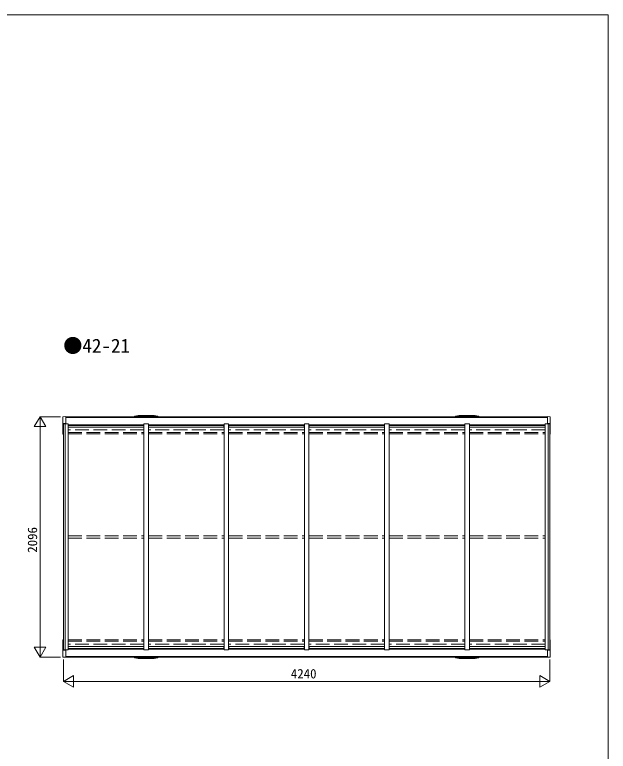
# Model space of a CAD drawing. Units: millimetres, scale not verified. Extents: x -9725 to 10350, y -7066 to 7244.
# Drawn here: x 4723 to 9900, y 698 to 7119 of the extents above; entities that cross this region are included whole.
import ezdxf
from ezdxf.enums import TextEntityAlignment as Align

# ---------------------------------------------------------------- set-up
doc = ezdxf.new("R2010")
doc.units = ezdxf.units.MM
doc.header["$LTSCALE"] = 40
doc.linetypes.add('DASHED3', pattern=[4, 3, -1])
for name, color, linetype, lineweight in [('0-1_USER1', 3, 'Continuous', 18), ('0-2_YKK_ZWAK', 4, 'Continuous', 9), ('0-4_YKK_12', 6, 'Continuous', 9)]:
    doc.layers.add(name, color=color, linetype=linetype, lineweight=lineweight)
doc.layers.add('0-3_YKK_11', color=3, linetype='Continuous')
doc.styles.add('ＭＳ ゴシック', font='')
doc.styles.get('ＭＳ ゴシック').set_extended_font_data('MS Gothic')

msp = doc.modelspace()

# ---------------------------------------------------------------- linework, layer by layer
at = {"layer": '0-1_USER1'}
for q in [(-9599.98, 7118.75), (9900.02, -6131.25)]:
    msp.add_line((9900.02, 7118.75), q, dxfattribs=at)
at = {"layer": '0-2_YKK_ZWAK'}
for p, q in [((5144.23, 3612.98), (5144.23, 3463.4)), ((5169.23, 3615.24), (5145.18, 3613.98)), ((5169.23, 3551.53), (5169.23, 3615.24)), ((9369.23, 3614.26), (5169.23, 3614.26)), ((9369.23, 3607.71), (5169.23, 3607.71)), ((5773.78, 3614.26), (5773.93, 3617.26)), ((5964.51, 3617.26), (5773.93, 3617.26)), ((5939.72, 3625.26), (5798.72, 3625.26)), ((5822.22, 3617.26), (5822.38, 3614.26)), ((5916.22, 3617.26), (5916.06, 3614.26)), ((5971.35, 3620.26), (5939.72, 3625.26)), ((5964.67, 3614.26), (5964.51, 3617.26)), ((5971.67, 3614.26), (5971.35, 3620.26)), ((8573.78, 3614.26), (8573.93, 3617.26)), ((8764.51, 3617.26), (8573.93, 3617.26)), ((8739.72, 3625.26), (8598.72, 3625.26)), ((8622.22, 3617.26), (8622.38, 3614.26)), ((8716.22, 3617.26), (8716.06, 3614.26)), ((8771.36, 3620.26), (8739.72, 3625.26)), ((8764.67, 3614.26), (8764.51, 3617.26)), ((8771.67, 3614.26), (8771.36, 3620.26)), ((9369.22, 3615.25), (9393.27, 3613.99)), ((9369.22, 3551.54), (9369.22, 3615.25)), ((9394.22, 3612.99), (9394.22, 3463.41)), ((5169.23, 3556.01), (5148.23, 3554.63)), ((5148.23, 3554.63), (5148.23, 3462.24)), ((5149.22, 3551.54), (5149.22, 2566.26)), ((5149.22, 3551.54), (5189.11, 3551.54)), ((5162.22, 2566.26), (5162.22, 3551.54)), ((5189.22, 3551.54), (5189.22, 2566.26)), ((5849.22, 3543.66), (5189.22, 3543.66)), ((5848.22, 3538.01), (5190.22, 3538.01)), ((5190.22, 3521.81), (5190.22, 3538.01)), ((5190.22, 3537.46), (5848.22, 3537.46)), ((5848.22, 3521.81), (5848.22, 3538.01)), ((5849.22, 3551.54), (5849.22, 2566.26)), ((5889.22, 3551.54), (5849.22, 3551.54)), ((5889.22, 3551.54), (5889.22, 2566.26)), ((6549.22, 3543.66), (5889.22, 3543.66)), ((6548.22, 3538.01), (5890.22, 3538.01)), ((5890.22, 3521.81), (5890.22, 3538.01)), ((5890.22, 3537.46), (6548.22, 3537.46)), ((6548.22, 3521.81), (6548.22, 3538.01)), ((6549.22, 3551.54), (6549.22, 2566.26)), ((6589.22, 3551.54), (6549.22, 3551.54)), ((6589.22, 3551.54), (6589.22, 2566.26)), ((7249.22, 3543.66), (6589.22, 3543.66)), ((7248.22, 3538.01), (6590.22, 3538.01)), ((6590.22, 3521.81), (6590.22, 3538.01)), ((6590.22, 3537.46), (7248.22, 3537.46)), ((7248.22, 3521.81), (7248.22, 3538.01)), ((7249.22, 3551.54), (7249.22, 2566.26)), ((7289.22, 3551.54), (7249.22, 3551.54)), ((7289.22, 3551.54), (7289.22, 2566.26)), ((7949.22, 3543.66), (7289.22, 3543.66)), ((7948.22, 3538.01), (7290.22, 3538.01)), ((7290.22, 3521.81), (7290.22, 3538.01)), ((7290.22, 3537.46), (7948.22, 3537.46)), ((7948.22, 3521.81), (7948.22, 3538.01)), ((7949.22, 3551.54), (7949.22, 2566.26)), ((7989.22, 3551.54), (7949.22, 3551.54)), ((7989.22, 3551.54), (7989.22, 2566.26)), ((8649.22, 3543.66), (7989.22, 3543.66)), ((8648.22, 3538.01), (7990.22, 3538.01)), ((7990.22, 3521.81), (7990.22, 3538.01)), ((7990.22, 3537.46), (8648.22, 3537.46)), ((8648.22, 3521.81), (8648.22, 3538.01)), ((8649.22, 3551.54), (8649.22, 2566.26)), ((8689.22, 3551.54), (8649.22, 3551.54)), ((8689.22, 3551.54), (8689.22, 2566.26)), ((9349.22, 3543.66), (8689.22, 3543.66)), ((9348.22, 3538.01), (8690.22, 3538.01)), ((8690.22, 3521.81), (8690.22, 3538.01)), ((8690.22, 3537.46), (9348.22, 3537.46)), ((9348.22, 3521.81), (9348.22, 3538.01)), ((9349.22, 3551.54), (9349.22, 2566.26)), ((9389.22, 3551.54), (9349.33, 3551.54)), ((9369.22, 3556.03), (9390.22, 3554.65)), ((9376.22, 2566.26), (9376.22, 3551.54)), ((9389.22, 3551.54), (9389.22, 2566.26)), ((9390.22, 3554.65), (9390.22, 3462.25)), ((5189.22, 3529.13), (5190.22, 3529.13)), ((5190.22, 3521.81), (5848.22, 3521.81)), ((5848.22, 3529.13), (5849.22, 3529.13)), ((5889.22, 3529.13), (5890.22, 3529.13)), ((5890.22, 3521.81), (6548.22, 3521.81)), ((6548.22, 3529.13), (6549.22, 3529.13)), ((6589.22, 3529.13), (6590.22, 3529.13)), ((6590.22, 3521.81), (7248.22, 3521.81)), ((7248.22, 3529.13), (7249.22, 3529.13)), ((7289.22, 3529.13), (7290.22, 3529.13)), ((7290.22, 3521.81), (7948.22, 3521.81)), ((7948.22, 3529.13), (7949.22, 3529.13)), ((7989.22, 3529.13), (7990.22, 3529.13)), ((7990.22, 3521.81), (8648.22, 3521.81)), ((8648.22, 3529.13), (8649.22, 3529.13)), ((8689.22, 3529.13), (8690.22, 3529.13)), ((8690.22, 3521.81), (9348.22, 3521.81)), ((9348.22, 3529.13), (9349.22, 3529.13)), ((5148.23, 3462.24), (5145.18, 3462.4)), ((5149.23, 3464.24), (5148.23, 3464.24)), ((9389.22, 3464.25), (9390.22, 3464.25)), ((9390.22, 3462.25), (9393.27, 3462.41)), ((5149.22, 1580.98), (5149.22, 2566.26)), ((5162.22, 2566.26), (5162.22, 1580.98)), ((5189.22, 1580.98), (5189.22, 2566.26)), ((5849.22, 1580.98), (5849.22, 2566.26)), ((5889.22, 1580.98), (5889.22, 2566.26)), ((6549.22, 1580.98), (6549.22, 2566.26)), ((6589.22, 1580.98), (6589.22, 2566.26)), ((7249.22, 1580.98), (7249.22, 2566.26)), ((7289.22, 1580.98), (7289.22, 2566.26)), ((7949.22, 1580.98), (7949.22, 2566.26)), ((7989.22, 1580.98), (7989.22, 2566.26)), ((8649.22, 1580.98), (8649.22, 2566.26)), ((8689.22, 1580.98), (8689.22, 2566.26)), ((9349.22, 1580.98), (9349.22, 2566.26)), ((9376.22, 2566.26), (9376.22, 1580.98)), ((9389.22, 1580.98), (9389.22, 2566.26)), ((5148.23, 1670.28), (5145.18, 1670.12)), ((5148.23, 1577.88), (5148.23, 1670.28)), ((9390.22, 1670.26), (9393.27, 1670.1)), ((9390.22, 1577.87), (9390.22, 1670.26)), ((5144.23, 1519.54), (5144.23, 1669.12)), ((5149.23, 1668.28), (5148.23, 1668.28)), ((5190.22, 1610.71), (5848.22, 1610.71)), ((5190.22, 1610.71), (5190.22, 1594.51)), ((5848.22, 1610.71), (5848.22, 1594.51)), ((5890.22, 1610.71), (6548.22, 1610.71)), ((5890.22, 1610.71), (5890.22, 1594.51)), ((6548.22, 1610.71), (6548.22, 1594.51)), ((6590.22, 1610.71), (7248.22, 1610.71)), ((6590.22, 1610.71), (6590.22, 1594.51)), ((7248.22, 1610.71), (7248.22, 1594.51)), ((7290.22, 1610.71), (7948.22, 1610.71)), ((7290.22, 1610.71), (7290.22, 1594.51)), ((7948.22, 1610.71), (7948.22, 1594.51)), ((7990.22, 1610.71), (8648.22, 1610.71)), ((7990.22, 1610.71), (7990.22, 1594.51)), ((8648.22, 1610.71), (8648.22, 1594.51)), ((8690.22, 1610.71), (9348.22, 1610.71)), ((8690.22, 1610.71), (8690.22, 1594.51)), ((9348.22, 1610.71), (9348.22, 1594.51)), ((9389.22, 1668.26), (9390.22, 1668.26)), ((9394.22, 1519.52), (9394.22, 1669.11)), ((5169.23, 1576.5), (5148.23, 1577.88)), ((5149.22, 1580.98), (5189.11, 1580.98)), ((5169.23, 1580.99), (5169.23, 1517.28)), ((5189.22, 1603.39), (5190.22, 1603.39)), ((5849.22, 1588.86), (5189.22, 1588.86)), ((5190.22, 1595.05), (5848.22, 1595.05)), ((5848.22, 1594.51), (5190.22, 1594.51)), ((5848.22, 1603.39), (5849.22, 1603.39)), ((5889.22, 1580.98), (5849.22, 1580.98)), ((5889.22, 1603.39), (5890.22, 1603.39)), ((6549.22, 1588.86), (5889.22, 1588.86)), ((5890.22, 1595.05), (6548.22, 1595.05)), ((6548.22, 1594.51), (5890.22, 1594.51)), ((6548.22, 1603.39), (6549.22, 1603.39)), ((6589.22, 1580.98), (6549.22, 1580.98)), ((6589.22, 1603.39), (6590.22, 1603.39)), ((7249.22, 1588.86), (6589.22, 1588.86)), ((6590.22, 1595.05), (7248.22, 1595.05)), ((7248.22, 1594.51), (6590.22, 1594.51)), ((7248.22, 1603.39), (7249.22, 1603.39)), ((7289.22, 1580.98), (7249.22, 1580.98)), ((7289.22, 1603.39), (7290.22, 1603.39)), ((7949.22, 1588.86), (7289.22, 1588.86)), ((7290.22, 1595.05), (7948.22, 1595.05)), ((7948.22, 1594.51), (7290.22, 1594.51)), ((7948.22, 1603.39), (7949.22, 1603.39)), ((7989.22, 1580.98), (7949.22, 1580.98)), ((7989.22, 1603.39), (7990.22, 1603.39)), ((8649.22, 1588.86), (7989.22, 1588.86)), ((7990.22, 1595.05), (8648.22, 1595.05)), ((8648.22, 1594.51), (7990.22, 1594.51)), ((8648.22, 1603.39), (8649.22, 1603.39)), ((8689.22, 1580.98), (8649.22, 1580.98)), ((8689.22, 1603.39), (8690.22, 1603.39)), ((9349.22, 1588.86), (8689.22, 1588.86)), ((8690.22, 1595.05), (9348.22, 1595.05)), ((9348.22, 1594.51), (8690.22, 1594.51)), ((9348.22, 1603.39), (9349.22, 1603.39)), ((9389.22, 1580.98), (9349.33, 1580.98)), ((9369.22, 1580.98), (9369.22, 1517.26)), ((9369.22, 1576.49), (9390.22, 1577.87)), ((5169.23, 1517.28), (5145.18, 1518.54)), ((9369.23, 1524.8), (5169.23, 1524.8)), ((9369.23, 1518.26), (5169.23, 1518.26)), ((5773.78, 1518.26), (5773.93, 1515.26)), ((5964.51, 1515.26), (5773.93, 1515.26)), ((5939.72, 1507.26), (5798.72, 1507.26)), ((5822.22, 1515.26), (5822.38, 1518.26)), ((5916.22, 1515.26), (5916.06, 1518.26)), ((5971.35, 1512.26), (5939.72, 1507.26)), ((5964.67, 1518.26), (5964.51, 1515.26)), ((5971.67, 1518.26), (5971.35, 1512.26)), ((8573.78, 1518.26), (8573.93, 1515.26)), ((8764.51, 1515.26), (8573.93, 1515.26)), ((8739.72, 1507.26), (8598.72, 1507.26)), ((8622.22, 1515.26), (8622.38, 1518.26)), ((8716.22, 1515.26), (8716.06, 1518.26)), ((8771.36, 1512.26), (8739.72, 1507.26)), ((8764.67, 1518.26), (8764.51, 1515.26)), ((8771.67, 1518.26), (8771.36, 1512.26)), ((9369.22, 1517.26), (9393.27, 1518.52))]:
    msp.add_line(p, q, dxfattribs=at)
at = {"layer": '0-2_YKK_ZWAK', "linetype": 'DASHED3'}
for p, q in [((5849.22, 3499.75), (5189.22, 3499.75)), ((5189.22, 3476.02), (5849.22, 3476.02)), ((6549.22, 3499.75), (5889.22, 3499.75)), ((5889.22, 3476.02), (6549.22, 3476.02)), ((7249.22, 3499.75), (6589.22, 3499.75)), ((6589.22, 3476.02), (7249.22, 3476.02)), ((7949.22, 3499.75), (7289.22, 3499.75)), ((7289.22, 3476.02), (7949.22, 3476.02)), ((8649.22, 3499.75), (7989.22, 3499.75)), ((7989.22, 3476.02), (8649.22, 3476.02)), ((9349.22, 3499.75), (8689.22, 3499.75)), ((8689.22, 3476.02), (9349.22, 3476.02)), ((5189.22, 3464.26), (5849.22, 3464.26)), ((5889.22, 3464.26), (6549.22, 3464.26)), ((6589.22, 3464.26), (7249.22, 3464.26)), ((7289.22, 3464.26), (7949.22, 3464.26)), ((7989.22, 3464.26), (8649.22, 3464.26)), ((8689.22, 3464.26), (9349.22, 3464.26)), ((5189.22, 2576.26), (5849.22, 2576.26)), ((5889.22, 2576.26), (6549.22, 2576.26)), ((6589.22, 2576.26), (7249.22, 2576.26)), ((7289.22, 2576.26), (7949.22, 2576.26)), ((7989.22, 2576.26), (8649.22, 2576.26)), ((8689.22, 2576.26), (9349.22, 2576.26)), ((5189.22, 2556.26), (5849.22, 2556.26)), ((5889.22, 2556.26), (6549.22, 2556.26)), ((6589.22, 2556.26), (7249.22, 2556.26)), ((7289.22, 2556.26), (7949.22, 2556.26)), ((7989.22, 2556.26), (8649.22, 2556.26)), ((8689.22, 2556.26), (9349.22, 2556.26)), ((5189.22, 1668.26), (5849.22, 1668.26)), ((5189.22, 1656.5), (5849.22, 1656.5)), ((5849.22, 1632.77), (5189.22, 1632.77)), ((5889.22, 1668.26), (6549.22, 1668.26)), ((5889.22, 1656.5), (6549.22, 1656.5)), ((6549.22, 1632.77), (5889.22, 1632.77)), ((6589.22, 1668.26), (7249.22, 1668.26)), ((6589.22, 1656.5), (7249.22, 1656.5)), ((7249.22, 1632.77), (6589.22, 1632.77)), ((7289.22, 1668.26), (7949.22, 1668.26)), ((7289.22, 1656.5), (7949.22, 1656.5)), ((7949.22, 1632.77), (7289.22, 1632.77)), ((7989.22, 1668.26), (8649.22, 1668.26)), ((7989.22, 1656.5), (8649.22, 1656.5)), ((8649.22, 1632.77), (7989.22, 1632.77)), ((8689.22, 1668.26), (9349.22, 1668.26)), ((8689.22, 1656.5), (9349.22, 1656.5)), ((9349.22, 1632.77), (8689.22, 1632.77))]:
    msp.add_line(p, q, dxfattribs=at)
at = {"layer": '0-2_YKK_ZWAK'}
for points in [[(5766.77, 3614.26), (5767.09, 3620.26), (5798.72, 3625.26)], [(8566.77, 3614.26), (8567.09, 3620.26), (8598.72, 3625.26)], [(5766.77, 1518.26), (5767.09, 1512.26), (5798.72, 1507.26)], [(8566.77, 1518.26), (8567.09, 1512.26), (8598.72, 1507.26)]]:
    msp.add_lwpolyline(points, dxfattribs=at)
for centre, start, end in [((5145.23, 3612.98), 93.0004, 180.0004), ((9393.22, 3612.99), 0, 87), ((5145.23, 3463.4), 180.0004, 267.0004), ((9393.22, 3463.41), 273, 0), ((5145.23, 1669.12), 92.9996, 179.9996), ((9393.22, 1669.11), 0, 87), ((5145.23, 1519.54), 179.9996, 266.9996), ((9393.22, 1519.52), 273, 0)]:
    msp.add_arc(centre, 1, start, end, dxfattribs=at)
at = {"layer": '0-4_YKK_12'}
for p, q in [((4944.23, 3614.26), (4894.23, 3527.66)), ((5123.23, 3614.26), (4943.23, 3614.26)), ((4944.23, 3614.26), (4994.23, 3527.66)), ((4944.23, 3614.26), (4944.23, 3441.05)), ((4894.23, 3527.66), (4994.23, 3527.66)), ((4944.23, 3514.26), (4944.23, 1618.26)), ((4944.23, 1518.26), (4944.23, 1691.46)), ((4944.23, 1518.26), (4894.23, 1604.86)), ((4994.23, 1604.86), (4894.23, 1604.86)), ((4944.23, 1518.26), (4994.23, 1604.86)), ((5123.23, 1518.26), (4943.23, 1518.26)), ((5149.22, 1497.26), (5149.22, 1306.26)), ((9389.22, 1497.26), (9389.22, 1306.26)), ((5149.22, 1307.26), (5235.82, 1357.26)), ((5235.82, 1257.26), (5235.82, 1357.26)), ((9389.22, 1307.26), (9302.62, 1357.26)), ((9302.62, 1357.26), (9302.62, 1257.26)), ((5149.22, 1307.26), (5235.82, 1257.26)), ((5149.22, 1307.26), (5322.43, 1307.26)), ((9289.22, 1307.26), (5249.22, 1307.26)), ((9389.22, 1307.26), (9216.02, 1307.26)), ((9389.22, 1307.26), (9302.62, 1257.26))]:
    msp.add_line(p, q, dxfattribs=at)

# ---------------------------------------------------------------- texts
at = {"layer": '0-3_YKK_11', "style": 'ＭＳ ゴシック'}
msp.add_text('●42-21', height=122.2, dxfattribs=at).set_placement((5146.75, 4135.59), align=Align.BOTTOM_LEFT)
at = {"layer": '0-4_YKK_12', "style": 'ＭＳ ゴシック'}
msp.add_text('2096', height=82.48, rotation=90, dxfattribs=at).set_placement((4943.43, 2428.26), align=Align.BOTTOM_LEFT)
msp.add_text('4240', height=82.48, dxfattribs=at).set_placement((7131.22, 1308.06), align=Align.BOTTOM_LEFT)

doc.saveas('drawing.dxf')
